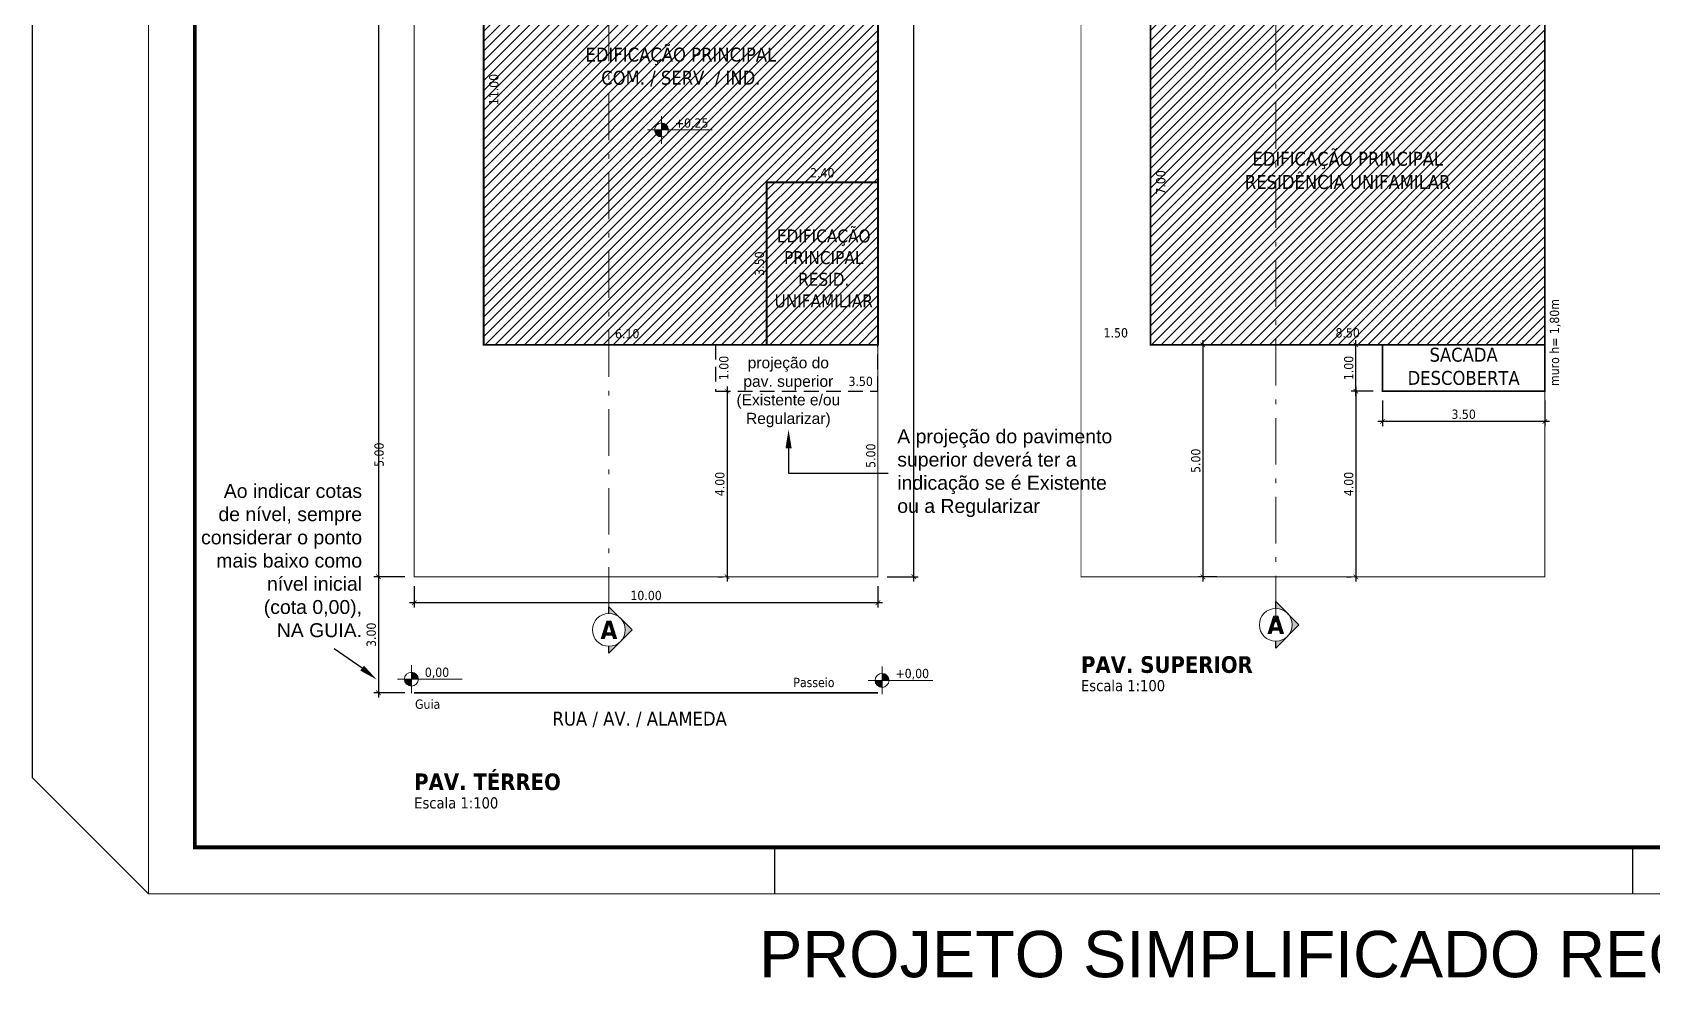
# Model space of a CAD drawing. Extents: x 1213.3 to 1312.5, y 1263.9 to 1309.5.
# Drawn here: x 1213.27 to 1248.2, y 1265.67 to 1286.34 of the extents above; entities that cross this region are included whole.
import ezdxf
from ezdxf import colors
from ezdxf.entities.mleader import LeaderData, LeaderLine
from ezdxf.enums import TextEntityAlignment as Align
from ezdxf.math import Vec2, Vec3

# ---------------------------------------------------------------- set-up
doc = ezdxf.new("R2010")
doc.units = 0
doc.linetypes.add('DASHED', pattern=[19.05, 12.7, -6.35])
doc.linetypes.add('Linha Para Cortes', pattern=[1.6, 1, -0.3, 0, -0.3])
doc.layers.add('Observações - NÃO PLOTAR', color=200, linetype='Continuous', plot=False)
doc.styles.add('_arial decreto', font='arial.ttf')
doc.styles.add('_tahoma decreto', font='tahoma.ttf')
doc.dimstyles.new('100 COM LINHAS DECRETO', dxfattribs={"dimtxt": 0.2, "dimasz": 0.1, "dimexe": 0.1, "dimexo": 0.2, "dimgap": 0.05, "dimtad": 1, "dimzin": 4, "dimdsep": 46, "dimtxsty": '_tahoma decreto', "dimblk": 'ARCHTICK', "dimcen": 2, "dimdle": 0.1, "dimazin": 0, "dimtfac": 1, "dimtofl": 0, "dimtmove": 2, "dimatfit": 3, "dimldrblk": 'OPEN30', "dimfxl": 1, "dimtolj": 1, "dimtzin": 0, "dimarcsym": 0})
doc.dimstyles.new('100 SEM LINHAS DECRETO', dxfattribs={"dimtxt": 0.2, "dimasz": 0.1, "dimexe": 0.1, "dimexo": 0.2, "dimgap": 0.05, "dimtad": 1, "dimzin": 4, "dimdsep": 46, "dimtxsty": '_tahoma decreto', "dimblk": 'ARCHTICK', "dimcen": 2, "dimdle": 0.1, "dimse1": 1, "dimse2": 1, "dimsd1": 1, "dimsd2": 1, "dimazin": 0, "dimtfac": 1, "dimtofl": 0, "dimtmove": 2, "dimatfit": 3, "dimldrblk": 'OPEN30', "dimfxl": 1, "dimtolj": 1, "dimtzin": 0, "dimarcsym": 0})

# ---------------------------------------------------------------- blocks, each defined once
blk = doc.blocks.new('_ArchTick')
at = {"color": 0, "linetype": 'ByBlock', "const_width": 0.15}
blk.add_lwpolyline([(-0.5, -0.5), (0.5, 0.5)], dxfattribs=at)
blk = doc.blocks.new('*D35')
at = {"color": 0, "lineweight": -2, "transparency": 16777216}
for p, q in [((1221.302, 1299.605), (1220.632, 1299.605)), ((1220.732, 1299.705), (1220.732, 1274.505)), ((1221.302, 1274.605), (1220.632, 1274.605))]:
    blk.add_line(p, q, dxfattribs=at)
at = {"layer": 'Defpoints', "color": 0, "ltscale": 2, "transparency": 16777216}
for p in [(1221.502, 1299.605), (1220.732, 1274.605), (1221.502, 1274.605)]:
    blk.add_point(p, dxfattribs=at)
at = {"color": 0, "lineweight": -2, "ltscale": 2, "transparency": 16777216, "xscale": 0.1, "yscale": 0.1, "zscale": 0.1}
for p, rotation in [((1220.732, 1299.605), 90), ((1220.732, 1274.605), 270)]:
    blk.add_blockref('_ArchTick', p, dxfattribs=dict(at, rotation=rotation))
at = {"color": 0, "ltscale": 2, "transparency": 16777216, "insert": (1220.578, 1287.105), "char_height": 0.2, "attachment_point": 5, "rotation": 90, "style": '_tahoma decreto'}
blk.add_mtext('\\A1;25.00', dxfattribs=at)
blk = doc.blocks.new('_Open30')
at = {"color": 0, "linetype": 'ByBlock', "lineweight": -2}
for p, q in [((-1, 0.27), (0, 0)), ((0, 0), (-1, -0.27)), ((0, 0), (-1, 0))]:
    blk.add_line(p, q, dxfattribs=at)
blk = doc.blocks.new('*D45')
at = {"layer": 'Defpoints', "color": 0, "ltscale": 2, "transparency": 16777216}
for p in [(1231.502, 1279.605), (1231.502, 1274.605), (1231.502, 1274.605)]:
    blk.add_point(p, dxfattribs=at)
at = {"color": 0, "ltscale": 2, "transparency": 16777216, "insert": (1231.348, 1277.215), "char_height": 0.2, "attachment_point": 5, "rotation": 90, "style": '_tahoma decreto'}
blk.add_mtext('\\A1;5.00', dxfattribs=at)
blk = doc.blocks.new('*D54')
at = {"layer": 'Defpoints', "color": 0, "ltscale": 2, "transparency": 16777216}
for p in [(1223.037, 1290.605), (1223.374, 1290.605), (1223.037, 1279.605)]:
    blk.add_point(p, dxfattribs=at)
at = {"color": 0, "ltscale": 2, "transparency": 16777216, "insert": (1223.22, 1285.105), "char_height": 0.2, "attachment_point": 5, "rotation": 90, "style": '_tahoma decreto'}
blk.add_mtext('\\A1;11.00', dxfattribs=at)
blk = doc.blocks.new('*D55')
at = {"layer": 'Defpoints', "color": 0, "ltscale": 2, "transparency": 16777216}
for p in [(1220.532, 1279.735), (1220.901, 1279.735), (1220.532, 1274.735)]:
    blk.add_point(p, dxfattribs=at)
at = {"color": 0, "ltscale": 2, "transparency": 16777216, "insert": (1220.747, 1277.235), "char_height": 0.2, "attachment_point": 5, "rotation": 90, "style": '_tahoma decreto'}
blk.add_mtext('\\A1;5.00', dxfattribs=at)
blk = doc.blocks.new('*D56')
at = {"layer": 'Defpoints', "color": 0, "ltscale": 2, "transparency": 16777216}
for p in [(1228.002, 1278.709), (1228.002, 1278.605), (1231.502, 1278.605)]:
    blk.add_point(p, dxfattribs=at)
at = {"color": 0, "ltscale": 2, "transparency": 16777216, "insert": (1231.13, 1278.815), "char_height": 0.2, "attachment_point": 5, "style": '_tahoma decreto'}
blk.add_mtext('\\A1;3.50', dxfattribs=at)
blk = doc.blocks.new('*D57')
at = {"layer": 'Defpoints', "color": 0, "ltscale": 2, "transparency": 16777216}
for p in [(1228.002, 1279.605), (1228.002, 1278.605), (1228.334, 1278.605)]:
    blk.add_point(p, dxfattribs=at)
at = {"color": 0, "ltscale": 2, "transparency": 16777216, "insert": (1228.18, 1279.105), "char_height": 0.2, "attachment_point": 5, "rotation": 90, "style": '_tahoma decreto'}
blk.add_mtext('\\A1;1.00', dxfattribs=at)
blk = doc.blocks.new('*D58')
at = {"color": 0, "lineweight": -2, "transparency": 16777216}
for p, q in [((1221.502, 1274.405), (1221.502, 1273.947)), ((1231.502, 1274.405), (1231.502, 1273.947)), ((1231.602, 1274.047), (1221.402, 1274.047))]:
    blk.add_line(p, q, dxfattribs=at)
at = {"layer": 'Defpoints', "color": 0, "ltscale": 2, "transparency": 16777216}
for p in [(1221.502, 1274.605), (1231.502, 1274.605), (1221.502, 1274.047)]:
    blk.add_point(p, dxfattribs=at)
at = {"color": 0, "lineweight": -2, "ltscale": 2, "transparency": 16777216, "xscale": 0.1, "yscale": 0.1, "zscale": 0.1, "rotation": 180}
blk.add_blockref('_ArchTick', (1221.502, 1274.047), dxfattribs=at)
at = {"color": 0, "lineweight": -2, "ltscale": 2, "transparency": 16777216, "xscale": 0.1, "yscale": 0.1, "zscale": 0.1}
blk.add_blockref('_ArchTick', (1231.502, 1274.047), dxfattribs=at)
at = {"color": 0, "ltscale": 2, "transparency": 16777216, "insert": (1226.502, 1274.201), "char_height": 0.2, "attachment_point": 5, "style": '_tahoma decreto'}
blk.add_mtext('\\A1;10.00', dxfattribs=at)
blk = doc.blocks.new('*D59')
at = {"color": 0, "lineweight": -2, "transparency": 16777216}
for p, q in [((1231.702, 1299.605), (1232.372, 1299.605)), ((1232.272, 1299.705), (1232.272, 1274.505)), ((1231.702, 1274.605), (1232.372, 1274.605))]:
    blk.add_line(p, q, dxfattribs=at)
at = {"layer": 'Defpoints', "color": 0, "ltscale": 2, "transparency": 16777216}
for p in [(1231.502, 1299.605), (1231.502, 1274.605), (1232.272, 1274.605)]:
    blk.add_point(p, dxfattribs=at)
at = {"color": 0, "lineweight": -2, "ltscale": 2, "transparency": 16777216, "xscale": 0.1, "yscale": 0.1, "zscale": 0.1}
for p, rotation in [((1232.272, 1299.605), 90), ((1232.272, 1274.605), 270)]:
    blk.add_blockref('_ArchTick', p, dxfattribs=dict(at, rotation=rotation))
at = {"color": 0, "ltscale": 2, "transparency": 16777216, "insert": (1232.118, 1287.105), "char_height": 0.2, "attachment_point": 5, "rotation": 90, "style": '_tahoma decreto'}
blk.add_mtext('\\A1;25.00', dxfattribs=at)
blk = doc.blocks.new('*D60')
at = {"color": 0, "lineweight": -2, "transparency": 16777216}
for p, q in [((1228.048, 1278.605), (1228.148, 1278.605)), ((1228.248, 1278.705), (1228.248, 1274.505)), ((1228.048, 1274.605), (1228.148, 1274.605))]:
    blk.add_line(p, q, dxfattribs=at)
at = {"layer": 'Defpoints', "color": 0, "ltscale": 2, "transparency": 16777216}
for p in [(1228.248, 1278.605), (1228.248, 1274.605), (1228.248, 1274.605)]:
    blk.add_point(p, dxfattribs=at)
at = {"color": 0, "lineweight": -2, "ltscale": 2, "transparency": 16777216, "xscale": 0.1, "yscale": 0.1, "zscale": 0.1}
for p, rotation in [((1228.248, 1278.605), 90), ((1228.248, 1274.605), 270)]:
    blk.add_blockref('_ArchTick', p, dxfattribs=dict(at, rotation=rotation))
at = {"color": 0, "ltscale": 2, "transparency": 16777216, "insert": (1228.094, 1276.605), "char_height": 0.2, "attachment_point": 5, "rotation": 90, "style": '_tahoma decreto'}
blk.add_mtext('\\A1;4.00', dxfattribs=at)
blk = doc.blocks.new('*D61')
at = {"color": 0, "lineweight": -2, "transparency": 16777216}
for p, q in [((1221.302, 1274.605), (1220.632, 1274.605)), ((1220.732, 1274.705), (1220.732, 1272.005)), ((1221.302, 1272.105), (1220.632, 1272.105))]:
    blk.add_line(p, q, dxfattribs=at)
at = {"layer": 'Defpoints', "color": 0, "ltscale": 2, "transparency": 16777216}
for p in [(1221.502, 1274.605), (1220.732, 1272.105), (1221.502, 1272.105)]:
    blk.add_point(p, dxfattribs=at)
at = {"color": 0, "lineweight": -2, "ltscale": 2, "transparency": 16777216, "xscale": 0.1, "yscale": 0.1, "zscale": 0.1}
for p, rotation in [((1220.732, 1274.605), 90), ((1220.732, 1272.105), 270)]:
    blk.add_blockref('_ArchTick', p, dxfattribs=dict(at, rotation=rotation))
at = {"color": 0, "ltscale": 2, "transparency": 16777216, "insert": (1220.578, 1273.355), "char_height": 0.2, "attachment_point": 5, "rotation": 90, "style": '_tahoma decreto'}
blk.add_mtext('\\A1;3.00', dxfattribs=at)
blk = doc.blocks.new('*D64')
at = {"layer": 'Defpoints', "color": 0, "ltscale": 2, "transparency": 16777216}
for p in [(1237.38, 1286.605), (1237.38, 1279.605), (1237.756, 1279.605)]:
    blk.add_point(p, dxfattribs=at)
at = {"color": 0, "ltscale": 2, "transparency": 16777216, "insert": (1237.601, 1283.105), "char_height": 0.2, "attachment_point": 5, "rotation": 90, "style": '_tahoma decreto'}
blk.add_mtext('\\A1;7.00', dxfattribs=at)
blk = doc.blocks.new('*D65')
at = {"layer": 'Defpoints', "color": 0, "ltscale": 2, "transparency": 16777216}
for p in [(1237.38, 1279.605), (1245.88, 1279.707), (1245.88, 1279.605)]:
    blk.add_point(p, dxfattribs=at)
at = {"color": 0, "ltscale": 2, "transparency": 16777216, "insert": (1241.63, 1279.861), "char_height": 0.2, "attachment_point": 5, "style": '_tahoma decreto'}
blk.add_mtext('\\A1;8.50', dxfattribs=at)
blk = doc.blocks.new('*D66')
at = {"color": 0, "lineweight": -2, "transparency": 16777216}
for p, q in [((1242.18, 1279.605), (1241.707, 1279.605)), ((1241.807, 1278.505), (1241.807, 1279.705)), ((1242.18, 1278.605), (1241.707, 1278.605))]:
    blk.add_line(p, q, dxfattribs=at)
at = {"layer": 'Defpoints', "color": 0, "ltscale": 2, "transparency": 16777216}
for p in [(1241.807, 1279.605), (1242.38, 1279.605), (1242.38, 1278.605)]:
    blk.add_point(p, dxfattribs=at)
at = {"color": 0, "lineweight": -2, "ltscale": 2, "transparency": 16777216, "xscale": 0.1, "yscale": 0.1, "zscale": 0.1}
for p, rotation in [((1241.807, 1279.605), 90), ((1241.807, 1278.605), 270)]:
    blk.add_blockref('_ArchTick', p, dxfattribs=dict(at, rotation=rotation))
at = {"color": 0, "ltscale": 2, "transparency": 16777216, "insert": (1241.653, 1279.105), "char_height": 0.2, "attachment_point": 5, "rotation": 90, "style": '_tahoma decreto'}
blk.add_mtext('\\A1;1.00', dxfattribs=at)
blk = doc.blocks.new('*D67')
at = {"color": 0, "lineweight": -2, "transparency": 16777216}
for p, q in [((1242.18, 1278.605), (1241.707, 1278.605)), ((1241.807, 1278.705), (1241.807, 1274.505)), ((1241.607, 1274.605), (1241.707, 1274.605))]:
    blk.add_line(p, q, dxfattribs=at)
at = {"layer": 'Defpoints', "color": 0, "ltscale": 2, "transparency": 16777216}
for p in [(1242.38, 1278.605), (1241.807, 1274.605), (1241.807, 1274.605)]:
    blk.add_point(p, dxfattribs=at)
at = {"color": 0, "lineweight": -2, "ltscale": 2, "transparency": 16777216, "xscale": 0.1, "yscale": 0.1, "zscale": 0.1}
for p, rotation in [((1241.807, 1278.605), 90), ((1241.807, 1274.605), 270)]:
    blk.add_blockref('_ArchTick', p, dxfattribs=dict(at, rotation=rotation))
at = {"color": 0, "ltscale": 2, "transparency": 16777216, "insert": (1241.653, 1276.605), "char_height": 0.2, "attachment_point": 5, "rotation": 90, "style": '_tahoma decreto'}
blk.add_mtext('\\A1;4.00', dxfattribs=at)
blk = doc.blocks.new('*D68')
at = {"color": 0, "lineweight": -2, "transparency": 16777216}
for p, q in [((1238.822, 1279.605), (1238.409, 1279.605)), ((1238.509, 1279.705), (1238.509, 1274.505)), ((1238.807, 1274.605), (1238.409, 1274.605))]:
    blk.add_line(p, q, dxfattribs=at)
at = {"layer": 'Defpoints', "color": 0, "ltscale": 2, "transparency": 16777216}
for p in [(1239.022, 1279.605), (1238.509, 1274.605), (1239.007, 1274.605)]:
    blk.add_point(p, dxfattribs=at)
at = {"color": 0, "lineweight": -2, "ltscale": 2, "transparency": 16777216, "xscale": 0.1, "yscale": 0.1, "zscale": 0.1}
for p, rotation in [((1238.509, 1279.605), 90), ((1238.509, 1274.605), 270)]:
    blk.add_blockref('_ArchTick', p, dxfattribs=dict(at, rotation=rotation))
at = {"color": 0, "ltscale": 2, "transparency": 16777216, "insert": (1238.355, 1277.105), "char_height": 0.2, "attachment_point": 5, "rotation": 90, "style": '_tahoma decreto'}
blk.add_mtext('\\A1;5.00', dxfattribs=at)
blk = doc.blocks.new('*D72')
at = {"layer": 'Defpoints', "color": 0, "ltscale": 2, "transparency": 16777216}
for p in [(1235.88, 1279.78), (1235.88, 1279.605), (1237.38, 1279.605)]:
    blk.add_point(p, dxfattribs=at)
at = {"color": 0, "ltscale": 2, "transparency": 16777216, "insert": (1236.63, 1279.862), "char_height": 0.2, "attachment_point": 5, "style": '_tahoma decreto'}
blk.add_mtext('\\A1;1.50', dxfattribs=at)
blk = doc.blocks.new('*D74')
at = {"color": 0, "lineweight": -2, "transparency": 16777216}
for p, q in [((1242.38, 1278.405), (1242.38, 1277.853)), ((1245.88, 1278.405), (1245.88, 1277.853)), ((1245.98, 1277.953), (1242.28, 1277.953))]:
    blk.add_line(p, q, dxfattribs=at)
at = {"layer": 'Defpoints', "color": 0, "ltscale": 2, "transparency": 16777216}
for p in [(1242.38, 1278.605), (1245.88, 1278.605), (1242.38, 1277.953)]:
    blk.add_point(p, dxfattribs=at)
at = {"color": 0, "lineweight": -2, "ltscale": 2, "transparency": 16777216, "xscale": 0.1, "yscale": 0.1, "zscale": 0.1, "rotation": 180}
blk.add_blockref('_ArchTick', (1242.38, 1277.953), dxfattribs=at)
at = {"color": 0, "lineweight": -2, "ltscale": 2, "transparency": 16777216, "xscale": 0.1, "yscale": 0.1, "zscale": 0.1}
blk.add_blockref('_ArchTick', (1245.88, 1277.953), dxfattribs=at)
at = {"color": 0, "ltscale": 2, "transparency": 16777216, "insert": (1244.13, 1278.107), "char_height": 0.2, "attachment_point": 5, "style": '_tahoma decreto'}
blk.add_mtext('\\A1;3.50', dxfattribs=at)
blk = doc.blocks.new('*D75')
at = {"layer": 'Defpoints', "color": 0, "ltscale": 2, "transparency": 16777216}
for p in [(1223.002, 1279.655), (1223.002, 1279.605), (1229.102, 1279.605)]:
    blk.add_point(p, dxfattribs=at)
at = {"color": 0, "ltscale": 2, "transparency": 16777216, "insert": (1226.095, 1279.842), "char_height": 0.2, "attachment_point": 5, "style": '_tahoma decreto'}
blk.add_mtext('\\A1;6.10', dxfattribs=at)
blk = doc.blocks.new('*D76')
at = {"layer": 'Defpoints', "color": 0, "ltscale": 2, "transparency": 16777216}
for p in [(1229.102, 1283.105), (1231.502, 1283.105), (1231.502, 1282.75)]:
    blk.add_point(p, dxfattribs=at)
at = {"color": 0, "ltscale": 2, "transparency": 16777216, "insert": (1230.302, 1283.31), "char_height": 0.2, "attachment_point": 5, "style": '_tahoma decreto'}
blk.add_mtext('\\A1;2.40', dxfattribs=at)
blk = doc.blocks.new('*D77')
at = {"layer": 'Defpoints', "color": 0, "ltscale": 2, "transparency": 16777216}
for p in [(1229.102, 1283.105), (1229.102, 1279.605), (1229.102, 1279.605)]:
    blk.add_point(p, dxfattribs=at)
at = {"color": 0, "ltscale": 2, "transparency": 16777216, "insert": (1228.948, 1281.355), "char_height": 0.2, "attachment_point": 5, "rotation": 90, "style": '_tahoma decreto'}
blk.add_mtext('\\A1;3.50', dxfattribs=at)
blk = doc.blocks.new('NÃO PLOTAR')
at = {"layer": 'Observações - NÃO PLOTAR', "color": 200}
blk.add_lwpolyline([(1220.38, 1272.636), (1219.78, 1273.055)], dxfattribs=at)
blk.add_solid([(1220.421, 1272.689), (1220.695, 1272.39), (1220.339, 1272.584)], dxfattribs=at)
at = {"layer": 'Observações - NÃO PLOTAR', "color": 200, "insert": (1220.379, 1276.605), "char_height": 0.3, "width": 3.48512, "attachment_point": 3, "style": '_arial decreto'}
blk.add_mtext('Ao indicar cotas de nível, sempre considerar o ponto mais baixo como nível inicial \\P(cota 0,00), \\PNA GUIA.', dxfattribs=at)
at = {"layer": 'Observações - NÃO PLOTAR', "color": 200}
ml = blk.add_multileader_mtext('Standard', dxfattribs=at)
ml.set_content('A projeção do pavimento superior deverá ter a indicação se é Existente ou a Regularizar', color=200, style='_arial decreto')
ml.set_leader_properties(linetype='ByLayer', lineweight=-1)
ml.build(insert=Vec2(0, 0))
ml.multileader.update_dxf_attribs({"text_left_attachment_type": 2, "text_right_attachment_type": 2, "text_top_attachment_type": 0, "text_bottom_attachment_type": 0, "dogleg_length": 0.1, "arrow_head_size": 0.4})
ctx = ml.context
ctx.base_point, ctx.char_height, ctx.arrow_head_size, ctx.landing_gap_size, ctx.plane_origin = Vec3(1231.718, 1276.837), 0.3, 0.4, 0.2, Vec3(1234.981, 1280.952)
ctx.left_attachment, ctx.right_attachment = 2, 2
notes = []
notes.append((ctx, [(0, (1, 1, 0), (1229.576, 1276.837), (1, 0), 2.143, [(0, [(1229.574, 1277.777)], 256, [])])]))
ctx.mtext.insert, ctx.mtext.width, ctx.mtext.defined_height, ctx.mtext.flow_direction = Vec3(1231.918, 1277.782), 4.75026, 1.743, 5
for ctx, leaders in notes:
    for number, flags, end, landing, length, lines in leaders:
        leader = LeaderData()
        leader.index, (leader.has_last_leader_line, leader.has_dogleg_vector, leader.attachment_direction) = number, flags
        leader.last_leader_point, leader.dogleg_vector, leader.dogleg_length = Vec3(end), Vec3(landing), length
        for number, points, colour, breaks in lines:
            line = LeaderLine()
            line.index, line.vertices, line.color, line.breaks = number, Vec3.list(points), colors.encode_raw_color(colour), breaks
            leader.lines.append(line)
        ctx.leaders.append(leader)

msp = doc.modelspace()

# ---------------------------------------------------------------- hatches: boundary and pattern name
h = msp.add_hatch()
h.set_pattern_fill('_USER,_I', color=160, scale=0.15, angle=45, style=2, pattern_type=0)
h.set_pattern_definition([(45, (1014.29006, 1356.17823), (-0.10606602, 0.10606602), [])])
h.paths.add_polyline_path([(1231.5021, 1294.6027), (1228.6059, 1294.6027), (1228.6059, 1292.6048), (1228.6059, 1290.6048), (1223.0021, 1290.6048), (1223.0021, 1279.6048), (1229.1021, 1279.6048), (1229.1021, 1283.1048), (1231.5021, 1283.1048)])
at = {"true_color": 0x38e000}
h = msp.add_hatch(dxfattribs=at)
h.set_pattern_fill('_USER,_O', color=82, scale=0.15, angle=45, pattern_type=0)
h.set_pattern_definition([(45, (1046.54355, 1317.8544), (-0.10606602, 0.10606602), [])])
h.paths.add_polyline_path([(1237.3797, 1286.6048), (1245.8797, 1286.6048), (1245.8797, 1279.6048), (1237.3797, 1279.6048)])
h = msp.add_hatch(color=7)
h.dxf.hatch_style = 1
h.paths.add_polyline_path([(1226.8339, 1284.3851), (1226.8339, 1284.2351), (1226.9839, 1284.2351, 0.4142136)])
h.paths.add_polyline_path([(1226.8339, 1284.2351), (1226.6839, 1284.2351, 0.4142136), (1226.8339, 1284.0851)])
h = msp.add_hatch(dxfattribs=at)
h.set_pattern_fill('_USER,_O', color=82, scale=0.15, angle=45, pattern_type=0)
h.set_pattern_definition([(45, (1046.16597, 1317.8544), (-0.10606602, 0.10606602), [])])
h.paths.add_polyline_path([(1231.5021, 1279.6048), (1229.1021, 1279.6048), (1229.1021, 1283.1048), (1231.5021, 1283.1048)])
h = msp.add_hatch(color=7)
h.dxf.hatch_style = 1
h.paths.add_polyline_path([(1240.329, 1273.8207, -0.1989124), (1240.4326, 1273.5707, -0.1989124), (1240.329, 1273.3207), (1240.579, 1273.5707)])
h.paths.add_polyline_path([(1240.079, 1274.0707), (1240.079, 1273.9242, -0.1989124), (1240.329, 1273.8207)])
h.paths.add_polyline_path([(1240.329, 1273.3207, -0.1989124), (1240.079, 1273.2171), (1240.079, 1273.0707)])
h = msp.add_hatch(color=7)
h.dxf.hatch_style = 1
h.paths.add_polyline_path([(1225.9515, 1273.7112, -0.1989124), (1226.055, 1273.4612, -0.1989124), (1225.9515, 1273.2112), (1226.2015, 1273.4612)])
h.paths.add_polyline_path([(1225.7015, 1273.9612), (1225.7015, 1273.8147, -0.1989124), (1225.9515, 1273.7112)])
h.paths.add_polyline_path([(1225.9515, 1273.2112, -0.1989124), (1225.7015, 1273.1076), (1225.7015, 1272.9612)])
h = msp.add_hatch(color=7)
h.dxf.hatch_style = 1
h.paths.add_polyline_path([(1221.4423, 1272.5489), (1221.4423, 1272.3989), (1221.5923, 1272.3989, 0.4142136)])
h.paths.add_polyline_path([(1221.4423, 1272.3989), (1221.2923, 1272.3989, 0.4142136), (1221.4423, 1272.2489)])
h = msp.add_hatch(color=7)
h.dxf.hatch_style = 1
h.paths.add_polyline_path([(1231.5907, 1272.5226), (1231.5907, 1272.3726), (1231.7407, 1272.3726, 0.4142136)])
h.paths.add_polyline_path([(1231.5907, 1272.3726), (1231.4407, 1272.3726, 0.4142136), (1231.5907, 1272.2226)])

# ---------------------------------------------------------------- linework, layer by layer
at = {"color": 7, "linetype": 'Linha Para Cortes', "lineweight": 0}
for p, q in [((1225.7015, 1273.8147), (1225.7015, 1300.5461)), ((1240.079, 1273.6259), (1240.079, 1299.7958))]:
    msp.add_line(p, q, dxfattribs=at)
at = {"color": 7, "linetype": 'Continuous', "lineweight": 0}
for p, q in [((1226.8339, 1283.9351), (1226.8339, 1284.5351)), ((1226.5339, 1284.2351), (1227.9269, 1284.2351)), ((1221.4423, 1272.0989), (1221.4423, 1272.6989)), ((1231.5907, 1272.0726), (1231.5907, 1272.6726)), ((1221.1423, 1272.3989), (1222.5354, 1272.3989)), ((1231.2907, 1272.3726), (1232.6837, 1272.3726))]:
    msp.add_line(p, q, dxfattribs=at)
at = {"color": 7}
for p, q in [((1229.271, 1268.7748), (1229.271, 1267.7748)), ((1247.771, 1268.7748), (1247.771, 1267.7748))]:
    msp.add_line(p, q, dxfattribs=at)
at = {"color": 7, "lineweight": 9}
msp.add_lwpolyline([(1215.771, 1267.7748), (1215.771, 1306.7748), (1305.771, 1306.7748), (1305.771, 1267.7748), (1215.771, 1267.7748)], close=True, dxfattribs=at)
at = {"color": 7, "lineweight": 9, "const_width": 0.08}
msp.add_lwpolyline([(1216.771, 1268.7748), (1302.271, 1268.7748), (1302.271, 1305.7748), (1216.771, 1305.7748), (1216.771, 1268.7748)], close=True, dxfattribs=at)
at = {"color": 7}
for points, const_width in [([(1221.5021, 1299.6048), (1231.5021, 1299.6048), (1231.5021, 1274.6048), (1221.5021, 1274.6048)], 0.02), ([(1235.8797, 1299.6048), (1245.8797, 1299.6048), (1245.8797, 1274.6048), (1235.8797, 1274.6048)], 0.02), ([(1223.0021, 1292.6048), (1228.6059, 1292.6048), (1228.6059, 1294.6027), (1231.5021, 1294.6027), (1231.5021, 1279.6048), (1223.0021, 1279.6048)], 0.04), ([(1237.3797, 1286.6048), (1245.8797, 1286.6048), (1245.8797, 1279.6048), (1237.3797, 1279.6048)], 0.04), ([(1242.3797, 1278.6048), (1245.8797, 1278.6048), (1245.8797, 1279.6048), (1242.3797, 1279.6048)], 0.04)]:
    msp.add_lwpolyline(points, close=True, dxfattribs=dict(at, const_width=const_width))
for points in [[(1215.771, 1267.7748), (1213.271, 1270.2748), (1213.271, 1295.2748), (1215.771, 1297.7748)], [(1240.079, 1273.9242), (1240.079, 1274.0707), (1240.579, 1273.5707), (1240.079, 1273.0707), (1240.079, 1273.2171)], [(1225.7015, 1273.8147), (1225.7015, 1273.9612), (1226.2015, 1273.4612), (1225.7015, 1272.9612), (1225.7015, 1273.1076)]]:
    msp.add_lwpolyline(points, dxfattribs=at)
at = {"color": 7, "const_width": 0.04}
for points in [[(1229.1021, 1279.6048), (1229.1021, 1283.1048), (1231.5021, 1283.1048)], [(1231.5021, 1272.1048), (1221.5021, 1272.1048)]]:
    msp.add_lwpolyline(points, dxfattribs=at)
at = {"color": 7, "linetype": 'DASHED', "ltscale": 0.025}
msp.add_lwpolyline([(1228.0021, 1279.6048), (1228.0021, 1278.6048), (1231.5021, 1278.6048), (1231.5021, 1279.6048)], dxfattribs=at)
at = {"color": 7, "linetype": 'Continuous', "lineweight": 0}
for centre, radius in [((1226.8339, 1284.2351), 0.15), ((1225.7015, 1273.4612), 0.3536), ((1240.079, 1273.5707), 0.3536), ((1221.4423, 1272.3989), 0.15), ((1231.5907, 1272.3726), 0.15)]:
    msp.add_circle(centre, radius, dxfattribs=at)

# ---------------------------------------------------------------- block references
at = {"ltscale": 2}
msp.add_blockref('NÃO PLOTAR', (0, 0), dxfattribs=at)

# ---------------------------------------------------------------- texts
at = {"color": 7, "linetype": 'Continuous', "lineweight": 0, "style": '_tahoma decreto'}
for s, height, p in [('Passeio', 0.2, (1229.6776, 1272.2286)), ('RUA / AV. / ALAMEDA', 0.3, (1224.4855, 1271.3989))]:
    msp.add_text(s, height=height, dxfattribs=at).set_placement(p)
at = {"ltscale": 2, "style": '_arial decreto'}
msp.add_text('PROJETO SIMPLIFICADO REGULARIZAÇÃO ONEROSA - DEMAIS USOS NÃO RESIDENCIAIS', height=1, dxfattribs=at).set_placement((1259.521, 1265.9745), align=Align.CENTER)
at = {"color": 7, "linetype": 'Continuous', "lineweight": 0, "style": '_tahoma decreto'}
for s, insert, char_height, width, attachment_point in [('EDIFICAÇÃO PRINCIPAL\\PCOM. / SERV. / IND.', (1227.2521, 1285.5903), 0.3, 4.699113, 5), ('EDIFICAÇÃO PRINCIPAL\\PRESIDÊNCIA UNIFAMILAR', (1241.6297, 1283.3605), 0.3, 5.295903, 5), ('EDIFICAÇÃO PRINCIPAL\\PRESID.\\PUNIFAMILIAR', (1230.3325, 1281.2479), 0.28, 2.349557, 5), ('\\pxqc;SACADA \\PDESCOBERTA', (1244.1297, 1279.1389), 0.3, 3.5, 5), ('\\pxqc;Guia ', (1218.043, 1271.8584), 0.2, 7.5, 4)]:
    msp.add_mtext(s, dxfattribs=dict(at, insert=insert, char_height=char_height, width=width, attachment_point=attachment_point))
for s, insert, char_height, attachment_point in [('\\pxql;+0,25', (1227.1237, 1284.2526), 0.2, 7), ('{\\fTahoma|b1|i0|c0|p34;A}', (1240.079, 1273.5707), 0.4, 5), ('{\\fTahoma|b1|i0|c0|p34;A}', (1225.7015, 1273.4612), 0.4, 5), ('\\pxql;0,00', (1221.7322, 1272.4164), 0.2, 7), ('\\pxql;+0,00', (1231.8805, 1272.39), 0.2, 7), ('\\pxql;{\\fTahoma|b1|i0|c0|p34;PAV. SUPERIOR}', (1235.8797, 1272.5275), 0.36, 7), ('\\pxql;Escala 1:100', (1235.8797, 1272.1357), 0.24, 7), ('{\\fTahoma|b1|i0|c0|p34;PAV. TÉRREO}', (1221.5021, 1270.0002), 0.36, 7), ('\\pxql;Escala 1:100', (1221.5021, 1269.6083), 0.24, 7)]:
    msp.add_mtext(s, dxfattribs=dict(at, insert=insert, char_height=char_height, attachment_point=attachment_point))
at = {"color": 7, "insert": (1245.9877, 1278.7173), "char_height": 0.2, "attachment_point": 1, "rotation": 90, "style": '_arial decreto'}
msp.add_mtext('\\pxql;{\\fTahoma|b0|i0|c0|p34;muro h= 1,80m}', dxfattribs=at)
at = {"color": 7, "insert": (1228.1393, 1279.3394), "char_height": 0.24, "width": 2.860355, "attachment_point": 1, "style": '_arial decreto'}
msp.add_mtext('\\pxqc;projeção do\\Ppav. superior \\P(Existente e/ou Regularizar)', dxfattribs=at)

# ---------------------------------------------------------------- dimensions: what is measured, and where the dimension line sits
at = {"color": 7}
for base, p1, p2, dimstyle, picture, middle in [((1220.732, 1274.6048), (1221.5021, 1299.6048), (1221.5021, 1274.6048), '100 COM LINHAS DECRETO', '*D35', (1220.5778, 1287.1048)), ((1232.2722, 1274.6048), (1231.5021, 1299.6048), (1231.5021, 1274.6048), '100 COM LINHAS DECRETO', '*D59', (1232.1181, 1287.1048)), ((1223.3745, 1290.6048), (1223.0373, 1279.6048), (1223.0373, 1290.6048), '100 SEM LINHAS DECRETO', '*D54', (1223.2204, 1285.1048)), ((1237.7555, 1279.6048), (1237.3797, 1286.6051), (1237.3797, 1279.6048), '100 SEM LINHAS DECRETO', '*D64', (1237.6015, 1283.105)), ((1229.1021, 1279.6048), (1229.1021, 1283.1048), (1229.1021, 1279.6048), '100 SEM LINHAS DECRETO', '*D77', (1228.9479, 1281.3548)), ((1220.9013, 1279.7355), (1220.532, 1274.7355), (1220.532, 1279.7355), '100 SEM LINHAS DECRETO', '*D55', (1220.7472, 1277.2355)), ((1228.3342, 1278.6048), (1228.0021, 1279.6048), (1228.0021, 1278.6048), '100 SEM LINHAS DECRETO', '*D57', (1228.1801, 1279.1048)), ((1238.5089, 1274.6048), (1239.0222, 1279.6048), (1239.0072, 1274.6048), '100 COM LINHAS DECRETO', '*D68', (1238.3548, 1277.1048)), ((1241.8073, 1279.6048), (1242.3797, 1278.6048), (1242.3797, 1279.6048), '100 COM LINHAS DECRETO', '*D66', (1241.6532, 1279.1048)), ((1228.2477, 1274.6048), (1228.2477, 1278.6048), (1228.2477, 1274.6048), '100 COM LINHAS DECRETO', '*D60', (1228.0936, 1276.6048)), ((1241.8073, 1274.6048), (1242.3797, 1278.6048), (1241.8073, 1274.6048), '100 COM LINHAS DECRETO', '*D67', (1241.6532, 1276.6048))]:
    dim = msp.add_linear_dim(base=base, p1=p1, p2=p2, angle=90, dimstyle=dimstyle, dxfattribs=at)
    dim.commit()
    dim.dimension.update_dxf_attribs({"geometry": picture, "text_midpoint": middle})
for base, p1, p2, picture, middle in [((1231.5021, 1282.7501), (1229.1021, 1283.1048), (1231.5021, 1283.1048), '*D76', (1230.3021, 1283.3102)), ((1223.0021, 1279.6552), (1229.1021, 1279.6048), (1223.0021, 1279.6048), '*D75', (1226.0952, 1279.8424)), ((1235.8797, 1279.7801), (1237.3797, 1279.6048), (1235.8797, 1279.6048), '*D72', (1236.6297, 1279.8624)), ((1228.0021, 1278.7087), (1231.5021, 1278.6048), (1228.0021, 1278.6048), '*D56', (1231.1302, 1278.8148))]:
    dim = msp.add_linear_dim(base=base, p1=p1, p2=p2, dimstyle='100 SEM LINHAS DECRETO', dxfattribs=at)
    dim.commit()
    dim.dimension.update_dxf_attribs({"geometry": picture, "text_midpoint": middle, "dimtype": 160})
for base, p1, p2, dimstyle, picture, middle in [((1245.8797, 1279.7066), (1237.3797, 1279.6048), (1245.8797, 1279.6048), '100 SEM LINHAS DECRETO', '*D65', (1241.6297, 1279.8612)), ((1242.3797, 1277.9527), (1245.8797, 1278.6048), (1242.3797, 1278.6048), '100 COM LINHAS DECRETO', '*D74', (1244.1297, 1278.1069)), ((1221.5021, 1274.0474), (1231.5021, 1274.6048), (1221.5021, 1274.6048), '100 COM LINHAS DECRETO', '*D58', (1226.5021, 1274.2015))]:
    dim = msp.add_linear_dim(base=base, p1=p1, p2=p2, dimstyle=dimstyle, dxfattribs=at)
    dim.commit()
    dim.dimension.update_dxf_attribs({"geometry": picture, "text_midpoint": middle})
dim = msp.add_linear_dim(base=(1231.5021, 1274.6048), p1=(1231.5021, 1279.6048), p2=(1231.5021, 1274.6048), angle=90, dimstyle='100 SEM LINHAS DECRETO', dxfattribs=at)
dim.commit()
dim.dimension.update_dxf_attribs({"geometry": '*D45', "text_midpoint": (1231.3476, 1277.2148), "dimtype": 160})
dim = msp.add_linear_dim(base=(1220.732, 1272.1048), p1=(1221.5021, 1274.6048), p2=(1221.5021, 1272.1048), angle=90, text='3.00', dimstyle='100 COM LINHAS DECRETO', dxfattribs=at)
dim.commit()
dim.dimension.update_dxf_attribs({"geometry": '*D61', "text_midpoint": (1220.5778, 1273.3548)})

doc.saveas('drawing.dxf')
